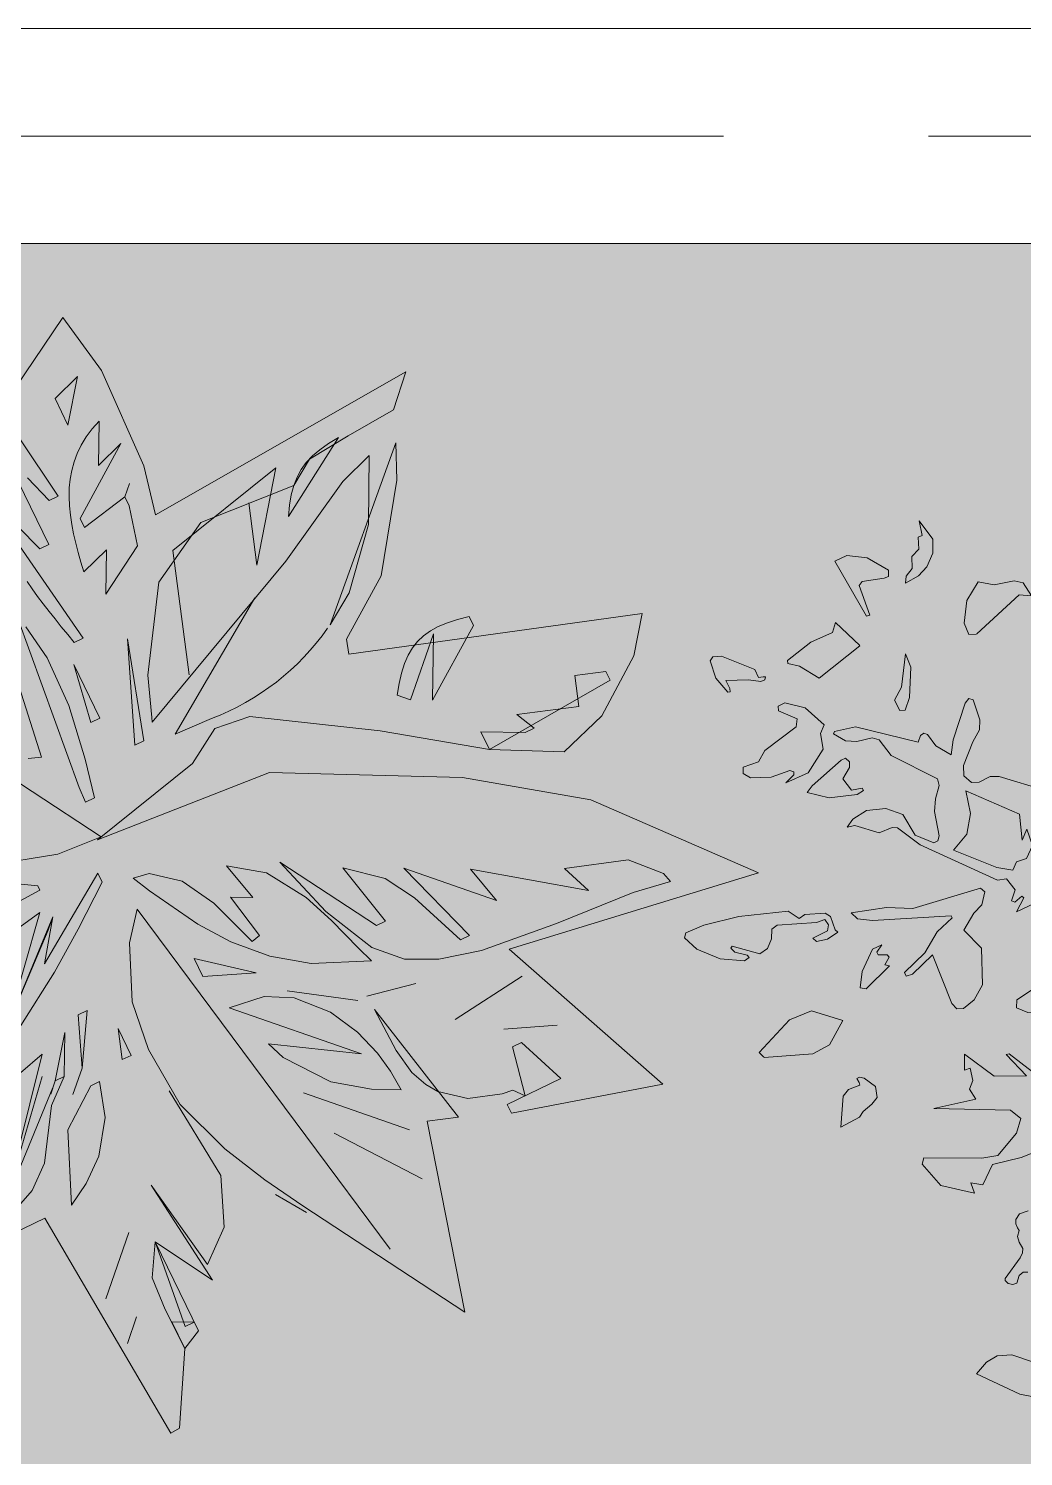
# Model space of a CAD drawing. Header units: millimetres. Extents: x 0 to 1313252738, y -131 to 560100888.
# Drawn here: x 1312636926 to 1312637850, y 560045585 to 560046912 of the extents above; entities that cross this region are included whole.
import ezdxf

# ---------------------------------------------------------------- set-up
doc = ezdxf.new("R2010")
doc.units = ezdxf.units.MM
doc.linetypes.add('CENTERX2', pattern=[101.60000000000001, 63.5, -12.7, 12.7, -12.7])
doc.layers.get('0').update_dxf_attribs({"lineweight": 0})
for name, color, linetype, lineweight in [('001通り芯', 6, 'CENTERX2', 0), ('002外周躯体', 7, 'Continuous', 13), ('009床', 7, 'Continuous', 5), ('010植栽', 92, 'Continuous', 0)]:
    doc.layers.add(name, color=color, linetype=linetype, lineweight=lineweight)

# ---------------------------------------------------------------- blocks, each defined once
blk = doc.blocks.new('樹木平面（CAD素材.com）5dde948b')
at = {"color": 0, "linetype": 'ByBlock', "lineweight": -2}
for points in [[(-293.921097090195, 81.58787266283116), (-335.727469041416, 61.88486961405079), (-328.7264019682443, 74.88685132136787), (-330.6266916023924, 76.38707997990468), (-337.0276672121436, 70.88624156527021), (-340.3281702609274, 72.18643973600183), (-336.9276519682426, 82.48800985795332), (-345.0288867243398, 92.58954949209965), (-353.2301367243381, 91.38936656527041), (-424.9410666023868, 124.1943665652702), (-446.2443135536123, 140.0967903457581), (-451.2450757487276, 140.1968055896604), (-463.1468897731211, 135.4960891262458), (-485.650319651173, 142.0970952238072), (-492.9514324560478, 140.5968665652703), (-487.7506397731231, 148.0980098579534), (-474.8486733097052, 156.1992446140511), (-456.8459294072709, 157.9995190042946), (-441.2435513584896, 152.4986805896606), (-429.7417983097075, 133.295753760392), (-412.3391458706791, 126.0946561994169), (-408.6385818462913, 127.8949305896603), (-407.5384141633658, 132.6956622969778), (-411.8390696511668, 155.0990769311242), (-410.8389172121497, 166.9008757116121), (-407.3383836755636, 179.3027659555146), (-408.8386123341007, 185.6037263213679), (-451.9451824560491, 207.2070190042946), (-463.2469050170221, 221.8092446140508), (-469.6478806267805, 223.7095342481971), (-483.850045260926, 220.1089854677098), (-494.4516611145847, 220.9091074189291), (-505.6533684316564, 227.3100830286848), (-504.7532312365328, 229.4104031506363), (-485.1502434316607, 234.0111043701486), (-427.0413867243441, 219.7089244920994), (-424.6410208706838, 225.8098543701485), (-421.8405940414122, 228.0101897360018), (-418.3400605048263, 226.9100220530754), (-410.4388562365384, 216.1083757116121), (-396.1366763584846, 207.8071104677097), (-394.5364324560469, 221.9092598579536), (-383.234709895074, 255.9144427847823), (-379.7341763584882, 260.1150830286851), (-375.7398747625229, 258.856148220149), (-369.5476796901385, 240.3810743976228), (-370.0552366632801, 231.14353748636), (-376.0444089464109, 219.9772840771407), (-384.7743888845252, 198.0508228372196), (-384.5713660952642, 188.2042175581809), (-377.3678167578728, 182.098495155295), (-370.1793061456083, 182.3992696579002), (-360.1935926591141, 187.6327460032312), (-351.6816742353877, 187.6477847283618), (-308.5393315179498, 174.8573490050748)], [(-372.4242256689722, 320.3151894864313), (-333.1393159474501, 356.7070244610231), (-321.5670169597106, 355.7934219093595), (-329.3326386488516, 367.6702550809832), (-337.8595957977122, 369.4974601843105), (-356.2839139229218, 365.8430499776564), (-371.0538218414768, 368.7361247245908), (-381.7125182775526, 351.3776762429861), (-384.3010588405996, 330.3648175547287), (-379.7330460822814, 319.8583882106), (-372.7290614102931, 320.1492565114072)], [(-481.1001041973104, 309.3186504401083), (-519.0146100913371, 279.1697662352171), (-537.1343940326587, 290.2852639471212), (-547.9453575606785, 292.7215374182233), (-548.2498917445663, 295.6146121651577), (-526.780231780478, 312.6685264628741), (-506.6809756438852, 321.6522848875638), (-503.7879008969503, 330.7883104041975), (-481.1907919549375, 309.413084557334)], [(-570.0013515697827, -73.54479203366874), (-524.7780252624469, -70.11878246493097), (-509.4751825220847, -61.66795886204454), (-496.9131474367132, -39.05629570837618), (-525.9200284520302, -30.14867082965793), (-546.4760858644548, -38.59949443254436), (-574.7977649660206, -68.9767792753514), (-570.2352044820035, -73.21089480662386)], [(-290.7099321657261, -150.5123704276361), (-331.1368450768314, -166.5004150817453), (-357.8597197129894, -173.1240335813049), (-366.7673445917061, -191.8528858904042), (-377.9589758495822, -190.0256807870773), (-374.6683148070115, -199.8215303688012), (-405.8661500897397, -192.445035692408), (-423.1907614398041, -172.819499397417), (-421.8118983294225, -166.9572163575767), (-367.6809471433699, -167.1856169954926), (-353.0633063167516, -164.6732099784185), (-335.7048578351496, -143.8887519280765), (-331.5936463526632, -130.4131142910419), (-341.1864731451315, -122.6474926019032), (-412.4474721748738, -121.0486881364922), (-373.390963091264, -112.3694638956904), (-379.3293796770777, -103.0050377411403), (-376.1317707462549, -95.01101541408615), (-378.6441777633264, -83.5909835182938), (-383.8973924353959, -85.41818862162063), (-383.8973924353959, -70.57214715709097), (-356.4893158854939, -90.89980393160113), (-326.3404316806009, -90.6714032936852), (-345.0692839896983, -70.80054779500688), (-342.3284763347074, -70.11534588125915), (-320.858816370619, -86.78859244911564)], [(-324.7644811451209, -215.9754115231785), (-332.9303348036592, -218.9519968890322), (-336.3415543158589, -224.0622407914716), (-336.2641762670719, -228.1826218890328), (-334.7528348036612, -231.8572560353746), (-333.1525909012234, -234.2872560353744), (-334.6342982182942, -239.8584755475695), (-333.1229567548762, -245.1037194500082), (-329.7446640719536, -251.1490853036666), (-330.0113713890278, -255.2089633524474), (-332.2635665109737, -259.7429877426912), (-346.013810413413, -278.9459145719598), (-346.1323469987801, -280.842499937813), (-343.4652738280529, -283.5688414012279), (-339.1090543158534, -284.5171340841548), (-335.3158835841496, -283.2724999378129), (-333.0340543158563, -276.3084755475693), (-329.2705177304924, -273.1968901817154), (-324.9439323646329, -273.107987742691)]]:
    blk.add_lwpolyline(points, dxfattribs=at)
for points in [[(-413.2365646565631, 408.415977215845), (-413.388831748507, 395.4732744006142), (-418.8704470584888, 382.6828386773268), (-426.6360687476226, 374.3081486204123), (-438.8174361031379, 367.6083965748812), (-438.208367735362, 373.8513473445805), (-432.5744853334363, 381.0079006659439), (-432.8790195173241, 392.1233983778479), (-426.1792674717909, 398.9754175153235), (-426.9406029315105, 410.3954494111158), (-423.2861927248632, 411.9181203305546), (-426.0270003798468, 425.4698915135613)], [(-471.8689117482098, 337.7450131673845), (-481.9185398165027, 365.457623901174), (-479.0254650695751, 369.1120341078272), (-458.4694076571431, 372.0051088547612), (-454.5104632666079, 373.5277797742002), (-454.5104632666079, 379.466196360012), (-474.3051852193129, 390.8862282558043), (-493.3385717122982, 393.3225017269064), (-504.301802332262, 387.8408864169264), (-475.0665206790326, 336.8314106157213)], [(-614.9344187331044, 279.2501294226318), (-603.7004910608048, 265.9859738577411), (-601.602588905127, 266.5950422255164), (-602.0763087467312, 269.6403840643948), (-605.7983932164752, 276.8815302146154), (-584.4810003443307, 277.6259471085632), (-573.1793984089344, 276.0694390575818), (-569.3896396761082, 277.5582728454774), (-568.848245571422, 280.2652433689246), (-571.0138219901819, 280.5359404212691), (-575.2096263015228, 279.8591977904071), (-578.7286879820058, 287.1003439406277), (-609.5881519493014, 299.755431137743), (-617.6413892565506, 299.0110142437952), (-620.2130112538252, 295.2889297740553)], [(-443.9279003765005, 248.9923319505856), (-438.9030863423577, 249.4491332264174), (-435.0202754977836, 261.0975657601257), (-433.8782723082077, 289.4192448616905), (-438.6746857044381, 301.752879309146), (-442.3290959110927, 270.6903925525912), (-448.9527144106505, 258.5851587430516)], [(-549.9541728934599, 181.9437914453669), (-529.2458483890913, 191.0798169620006), (-515.2372759302489, 213.0062782019217), (-517.6735494013518, 227.623919028536), (-514.1714062866412, 235.6940749015625), (-531.9866560440823, 251.6821195556713), (-550.8677754451237, 256.2501323139886), (-556.9584591228813, 253.2047904751102), (-556.6539249389933, 248.7890448087374), (-539.4477435493282, 241.3279573034865), (-540.3613461009918, 234.0191368901797), (-569.2920935703332, 211.7881414663707), (-575.2305101561468, 201.4339792141854), (-589.6958838908139, 196.2568980880933), (-589.5436167988701, 190.6230156861693), (-582.8438647533367, 186.5118042036838), (-563.6582111684073, 187.1208725714596), (-546.2997626868054, 193.3638233411593), (-542.340818296263, 191.9934195136643), (-542.340818296263, 189.2526118586743)], [(-525.5914381824368, 179.050716698433), (-530.007183848811, 172.8077659287332), (-509.755660620267, 167.9352189865285), (-483.5657208059164, 170.9805608254064), (-477.6273042201101, 174.787238124004), (-478.9977080476055, 176.9189774112183), (-488.7428019320104, 174.9395052159475), (-496.9652248969833, 185.5982016520202), (-490.8745412192256, 196.1046309961493), (-490.8745412192256, 201.2817121222415), (-494.5289514258802, 204.7838552369517), (-498.4878958164227, 202.8043830416809)], [(-378.4564090976092, 153.4540281552126), (-381.6540180284318, 134.0399739323661), (-393.9876524758838, 119.193932467836), (-353.789140202698, 102.9774871758113), (-338.9430987381675, 100.6934807966527), (-335.5170891694324, 108.4591024857914), (-326.381063652796, 111.4283107786973), (-320.6710477049019, 123.5335445882374), (-325.9242623769642, 138.8363873285989), (-330.2638744973701, 128.5583586223861), (-332.7762815144415, 152.7688262414653), (-382.7960212180078, 174.4668868434705)], [(-413.6420815298952, 21.79344090970289), (-395.7760760751444, -23.37912970031903), (-391.1065519221993, -28.15016524789462), (-384.9143568498149, -28.04865385326548), (-374.864728781522, -20.0292536775537), (-367.0483513950638, -5.919169824085657), (-367.9619539467276, 28.18865877134704), (-384.5083112713, 44.93803888517549), (-375.3722857546636, 60.67230505271118), (-367.6574197628397, 68.48868243916466), (-365.1196348971098, 80.5685384000476), (-369.1800906822791, 83.81690302818379), (-432.0156439577949, 64.83427223251147), (-456.479890063445, 66.05240896806254), (-489.1665591340678, 60.87532784196992), (-483.3804096402054, 55.29220113736073), (-469.4733485759899, 53.87104161255093), (-396.2836330482933, 58.13452018697989), (-395.3700304966296, 56.20580368902392), (-409.1755801662111, 43.41536796573655), (-420.7478791539434, 23.72215740765932), (-439.5274871603578, 5.348594979762765), (-438.2078390301793, 1.998718956996981), (-432.3201781416828, 3.825924060323359)], [(-626.0641914848783, 49.50922387457421), (-593.6820565981434, 57.42711265565686), (-547.595883436461, 62.40117099249073), (-537.6477667627877, 55.59990755233002), (-532.1661514528131, 59.45734054824197), (-513.3865434463987, 60.77698867842264), (-508.4124851095585, 57.42711265565686), (-504.0474951405013, 45.0427225108865), (-501.5097102747714, 43.01249461830184), (-511.2548041591835, 36.51576536202856), (-521.4059436221105, 34.28251468018471), (-524.9588424341308, 37.32785651906261), (-511.0517813699225, 44.12911995922331), (-510.1381788182589, 49.91526945309124), (-513.7925890249134, 54.78781639529597), (-521.4059436221105, 51.94549734567681), (-558.0515570832687, 49.61073526920336), (-562.8225926308478, 45.65179087866226), (-563.1271268147357, 36.71878815128684), (-566.984559810644, 27.68427402928228), (-573.9888460400653, 22.91323848170714), (-599.6712288812668, 30.01903610575573), (-600.9908770114525, 28.1918310024289), (-597.3364668047979, 24.53742079577523), (-585.8656792116926, 21.69510174615607), (-583.8354513191042, 19.36033966968307), (-588.2004412881614, 16.21348643617557), (-610.9389936851185, 18.0406915395024), (-632.5609207411508, 27.07520566150697), (-644.0317083342561, 37.73390209757963), (-642.9150829933387, 42.50493764515522)], [(-479.0852087549537, 6.382742312548089), (-480.8109024636469, -8.742455487212283), (-475.1262643644113, -9.757569433505068), (-453.7073600976327, 11.55982343864025), (-457.8693272774362, 12.47342599030389), (-454.0118942815206, 19.78224640361122), (-455.6360765955941, 21.81247429619589), (-464.2645451390816, 21.91398569082549), (-465.381170479999, 24.35025916192762), (-460.8131577216809, 31.25303399671793), (-469.4416262651684, 27.29408960617639)], [(-302.8860124694365, -15.06867732281853), (-301.0588073661093, -29.38178396554486), (-311.615992407551, -32.32561440979362), (-324.9139851039836, -31.61503464738826), (-335.4711701454253, -27.25004467833014), (-335.3696587507984, -19.94122426502326), (-307.0479796492327, -1.466150442497109), (-314.052265878654, -14.15507477115534), (-313.6462203001392, -16.18530266374046), (-305.9313543083153, -13.74902919263832)], [(-466.7254034010656, -100.6364385331235), (-464.8981982977384, -110.6860666014208), (-470.0752794238324, -117.0812844630645), (-478.196190994171, -123.6795251139665), (-481.343044227684, -129.1611404239465), (-498.8030041039128, -138.3986773352098), (-496.5697534220708, -109.4679298658698), (-491.6972064798646, -103.2757347934844), (-481.140021438423, -99.21527900831416), (-481.8506012008255, -96.67749414258242), (-483.9823404880408, -93.1245953305579), (-481.5460670169377, -91.90645859500681), (-477.0795656532536, -92.82006114667001)], [(-332.3654133482742, -386.5770486386587), (-321.4637517629126, -388.8773992484153), (-312.8624407873031, -386.677063882561), (-303.260977372669, -377.1756157118293), (-303.36099261657, -371.9748230289028), (-318.8633554214503, -357.2725821752442), (-339.7665413970571, -349.9714693703659), (-353.5686450555913, -351.0716370532929), (-363.4701542019357, -356.6724907118296), (-372.7715718848594, -367.774182785)]]:
    blk.add_lwpolyline(points, close=True, dxfattribs=at)
blk = doc.blocks.new('樹木平面（CAD素材.com）463e85fd')
at = {"color": 0, "linetype": 'ByBlock', "lineweight": -2}
for p, q in [((-53.52811101324186, 101.7990639389099), (-93.16815075993507, 225.9134811357417)), ((-75.99794651279444, 231.773894099857), (-18.62547625886145, 73.70235266127565)), ((-48.33114437967743, 194.4020751710504), (-68.28175091246521, 223.1268018837618)), ((-28.13493428170114, 150.0573970490149), (-48.33114437967743, 194.4020751710504)), ((-13.0084000843417, 100.0071305215824), (-28.13493428170114, 150.0573970490149)), ((-66.14787109468853, 100.6598085510004), (-53.52811101324186, 101.7990639389099)), ((-4.557602868884714, 64.09725196375621), (-13.0084000843417, 100.0071305215824)), ((-18.62547625886145, 73.70235266127565), (-12.8492116751986, 60.08130500951847)), ((-12.8492116751986, 60.08130500951847), (-4.557602868884714, 64.09725196375621))]:
    blk.add_line(p, q, dxfattribs=at)
for points in [[(64.87344115809537, -208.4006933363926), (112.866327817368, -287.1695886965326), (115.9339471599996, -335.1526133210518), (100.4440917453776, -369.8348399301676), (48.23453339434308, -296.1103465644464), (105.1619054224538, -384.3590225649814), (52.0455928749434, -348.6651840669438), (49.09407759532768, -382.0500720129838), (61.27710273060438, -411.530423871769), (79.63779175892705, -447.9047748448411), (74.58298521333926, -522.0098243059657), (66.66333790613135, -526.6593430447801), (-50.69051506151663, -326.767445010897), (-316.0219968634738, -455.2777475464754)], [(-87.04568924194973, 431.5969683358816), (-33.69849104613604, 510.6586887315606), (2.210910667567077, 461.4869422002593), (41.4854195432963, 372.8611264700903), (52.32457569726829, 327.0912996851766), (284.7493371718192, 460.1369789706695), (273.4802838753712, 424.9771922588661), (231.3132157280288, 400.5596942925185), (195.2824257752818, 378.9565882892284), (180.7266572253975, 354.5646944563414), (94.25626413138158, 320.0613180031323), (55.48428558568412, 264.6792259063459), (45.15805847412047, 178.1815196798943), (48.87967691653829, 138.8325605516838), (49.06971350708591, 134.4107353617137), (173.4559059434177, 284.2549457008918), (226.2168366775986, 358.2245420584895), (250.8037572530629, 382.275697453144), (250.0908308662656, 318.376950207934), (232.2026786533061, 254.7394560288021), (214.5293114248161, 224.9031177708821), (275.6785836719974, 394.3235383158535), (276.6436214427631, 359.4866562977641), (262.0312883383485, 270.5235171542763), (229.7747674301608, 211.5414114984942), (231.8612711755759, 197.7470726228839), (504.3243771039815, 235.3713145598567), (496.5739920711094, 196.2226213883286), (467.131379472923, 140.4291135789126), (431.9918060830932, 106.8610299227548), (362.7308421760208, 108.9123217427095), (261.0175554259567, 126.4399552010554), (139.9463286136106, 139.6461536649203), (107.5089734652356, 128.612118129382), (86.70823174186262, 96.17382247443766), (-1.581974050115604, 24.91365875925749), (158.117521640981, 87.648229416518), (337.5617676787278, 83.07931474740327), (456.9156264083321, 62.39947116556868)], [(-29.03322297881823, 410.526817543965), (-20.22218437683114, 455.7410936319212), (-41.08106384153143, 435.4016439628977), (-29.03322297881823, 410.526817543965)], [(-14.2680096510594, 274.3645594844238), (6.590869813637254, 294.7040091534436), (6.07144001796405, 253.5056800197253), (35.48164318680939, 298.4602412098429), (27.70946417617234, 335.6426233893253), (23.6935172219346, 343.9342321956356), (-13.74857985538256, 315.5628886181422), (-17.76452680962029, 323.8544974244523), (20.19700006337371, 393.4241701356659), (-0.661879401322949, 373.0847204666443), (-0.1424496056497446, 414.2830496003644), (-6.630637049409414, 407.0551074878166), (-12.14932094823234, 399.6600115031542), (-16.75112608314521, 392.1070781656144), (-20.48870320667629, 384.4035640780093), (-23.414275505158, 376.5579565987136), (-25.58006616494458, 368.5787430861018), (-27.03829837235026, 360.4744108985469), (-27.8420244746194, 352.2530457997345), (-28.04346765806986, 343.9231351480321), (-27.69444951436162, 335.4923371409495), (-26.84965474097408, 326.9699942692168), (-25.55844341839839, 318.3629095979686), (-23.87507267794717, 309.6816563735229), (-21.8526208383264, 300.9322604431109), (-19.54165276411731, 292.1240123544921), (-16.99562239722218, 283.2658270322245), (-14.2680096510594, 274.3645594844238)], [(-23.33876315088128, 208.5511188296077), (-15.04715434457103, 212.5670657838455), (-83.83768236227115, 312.3260863574178)], [(-75.5460735559609, 316.3420333116537), (-55.20662388694109, 295.4831538469589), (-46.91501508063083, 299.4991008011948), (-75.0266437602877, 357.540362445372)], [(-66.73503495397381, 361.5563093996097), (-46.395585284954, 340.6974299349131), (-38.10397647864375, 344.7133768891508), (-74.50721396461084, 398.7386915790921)], [(-66.89334798973503, 265.171854515751), (-62.21349610103425, 258.2930314220757), (-57.25448056403911, 251.3979151123422), (-52.04665665110588, 244.4646376725814), (-46.62115685250318, 237.4750494270265), (-41.00707971351948, 230.4089148119783), (-35.2355836958959, 223.2460242352118), (-29.33493818404895, 215.9665437276999), (-23.33876315088128, 208.5511188296077)], [(175.9195630984249, 325.5330102981534), (222.1726987777292, 399.1186299636029), (212.979743462769, 393.4530785767166), (205.0023985721491, 387.7928031754327), (198.167176591789, 381.9957493654856), (192.3976749587746, 375.9174272129712), (187.6179186763875, 369.4145775395591), (183.7535910696497, 362.3447443563018), (180.7266572253975, 354.5646944563414), (178.4628004686492, 345.931971850754), (176.8856182365089, 336.3020866056067), (175.9195630984249, 325.5330102981534)], [(138.996895816781, 338.3599958543746), (146.5093599295796, 280.578449108034), (164.1314371335502, 371.007001283946), (68.3883635142156, 293.924864459932), (83.41329173981285, 178.3617709672508)], [(23.6935172219346, 343.9342321956356), (27.96917907401076, 356.2417879561853)], [(276.8376667500197, 159.4411192740917), (289.1452225105713, 155.1654574220156), (310.5235317709412, 216.7032362247555), (309.7443870774295, 154.9057425241808), (347.7059139504237, 224.4754152353926), (343.6899669961858, 232.7670240417047), (332.9740409806982, 230.0070760284034), (323.4516520920442, 226.9069733740725), (315.0476044781826, 223.3852543940884), (307.6830100203624, 219.3617401023621), (301.2802113553844, 214.755823946638), (295.7603203645122, 209.4873269408181), (291.0460812792371, 203.4748133717767), (287.0602643025705, 196.638907442808), (283.7247845051388, 188.8977718460846), (280.9607537681804, 180.1712275955215), (278.6913438893935, 170.3790697335534), (276.8376667500197, 159.4411192740917)], [(33.14420910627087, 113.0677601081115), (41.43581791258111, 117.0837070623474), (26.15117478914545, 212.0476359881704), (33.14420910627087, 113.0677601081115)], [(-7.794405129610822, 134.1863544706448), (0.4972036767030659, 138.2023014248807), (-23.5984780487197, 187.9519542627495), (-7.794405129610822, 134.1863544706448)], [(362.7308421760208, 108.9123217427095), (474.7974185101411, 173.4271879083389), (470.7814715559034, 181.7187967146492), (441.8906981827312, 177.9625646582499), (445.6469302391342, 149.0717912850778), (387.8653834927937, 141.5593271722791), (404.1888862075793, 128.9920565138945), (395.8972774012655, 124.9761095596568), (354.6989482675453, 125.4955393553318), (362.7308421760208, 108.9123217427095)], [(456.9156264083321, 62.39947116556868), (612.6381894433797, -5.491688671947486), (380.9925726623442, -76.73987425686029), (523.6284352433322, -202.1528659428786), (383.1905153317166, -229.2256350311873), (379.1745683774788, -220.934026224877), (428.9242212153476, -196.8383444994542)], [(395.757785990103, -212.9021323164034), (384.3676991666871, -207.6769967495557), (374.5320375195916, -211.0951031829318), (342.5875834617618, -215.3732206821624), (314.6174676849587, -208.856322838863), (303.3954462427682, -202.5003472062999), (290.3936949229792, -191.3517491228986), (275.7380831578412, -170.8074719122078), (255.7871334775846, -132.7728066977406), (333.7005773916864, -232.7221521897481), (304.8098040185141, -236.4783842461493), (339.6547521174616, -414.0986863372454), (189.0890292681033, -315.17254426414), (153.7856619566464, -291.1889456769641), (116.740559032838, -262.287217591178), (75.14096358348252, -221.1392513272894), (45.86743951062271, -169.8728742627072), (30.68907215041327, -125.7148698655764), (27.96531922470604, -70.59001870693555), (35.34215177564693, -39.41800066621546), (270.3447943040846, -355.5379948973932)], [(-47.31422138962807, -58.97830564172546), (-43.03855953755555, -46.67074988117747)], [(-85.5354631604605, -149.1471429197991), (-47.31422138962807, -58.97830564172546)], [(96.36050078271364, -101.9946390603072), (145.8504387227403, -98.49812190174637), (88.32860687423816, -85.4114214476849), (96.36050078271364, -101.9946390603072)], [(330.7234900288022, -142.0338851160013), (393.0404135250538, -101.6147006757928)], [(240.2949378528902, -124.4118079120289), (174.481497198074, -115.3410544122053)], [(248.5865466592004, -120.395860957793), (294.060537644993, -108.6077349929182)], [(-15.96579044924874, -187.108669792793), (-11.17069880149574, -133.6027848985286), (-19.46230760780963, -137.6187318527645), (-15.96579044924874, -187.108669792793)], [(-40.8406168681795, -199.1565106555026), (-32.54900806186924, -195.1405637012667), (-32.02957826619604, -153.9422345675484), (-40.8406168681795, -199.1565106555026)], [(21.21659173023363, -179.3364907821578), (29.50820053654752, -175.3205438279201), (17.46035967383796, -150.4457174089857), (21.21659173023363, -179.3364907821578)], [(425.4277040567866, -147.3484065594239), (375.9377661167563, -150.8449237179866)], [(428.9242212153476, -196.8383444994542), (392.2612688315385, -163.4121943763712), (383.9696600252282, -167.4281413306089), (395.757785990103, -212.9021323164034)], [(-32.54900806186924, -195.1405637012667), (-44.4427047857389, -221.8013856553134), (-50.90988300391837, -275.4374107335861), (-62.40531577540786, -300.9855716927268), (-96.69524746739624, -340.1587539598513), (-129.1539314315505, -362.7869552109642), (-158.4814295435226, -378.9747554159566), (-128.032366783369, -251.6235359584207), (-132.0337304726454, -341.7229732139877), (-111.2199138458818, -259.3986632590622), (-97.2302089546447, -224.688523777354), (-73.10442095749931, -191.5690059199796), (-52.88845773088907, -174.2816842365719), (-87.61318234316059, -313.9404594546759), (-42.97844779421757, -205.3102885357775)], [(-53.14817262872747, -194.8808488034301), (-87.61318234316059, -313.9404594546759)], [(-24.51711415339742, -211.7237813138891), (-15.96579044924874, -187.108669792793)], [(-40.8406168681795, -199.1565106555026), (-45.11627872025565, -211.4640664160524)], [(189.7661403215097, -210.3049833380282), (288.2265864058936, -244.5102781546229)], [(218.137483899005, -247.7470804153454), (300.0147123707683, -289.9842691404156)], [(163.8524543112253, -304.7494824681762), (192.483512786559, -321.5924149786351)], [(6.052172093473928, -401.651639165535), (27.43048135384743, -340.1138603627952)], [(88.18911546307574, -423.2896633237451), (67.58995089621385, -423.0299484259067), (79.63779175892705, -447.9047748448411), (92.20506241730982, -431.5812721300553), (52.0455928749434, -348.6651840669438)], [(52.0455928749434, -348.6651840669438), (79.89750665676183, -427.3056102779828), (88.18911546307574, -423.2896633237451)], [(26.13190686465896, -443.1096831970917), (34.68323056880763, -418.4945716759957)]]:
    blk.add_lwpolyline(points, dxfattribs=at)
for points in [[(1.936626254579095, 27.7535664422403), (-38.40265020010884, 11.72692487509266), (-103.489170658524, 1.063326137753392), (-155.6770845633036, 7.609490038266813), (-209.4103096260333, 32.74123125272672), (-285.0377853449827, 104.1468453935722), (-331.1302081794293, 162.6242344426664), (-386.9372749926515, 232.2229217205395), (-421.4520073229468, 268.45997299993), (-435.6605815805449, 281.3283633809961), (-402.5115124973181, 301.2936428163994), (-327.660997454941, 255.6531449080075), (-254.9763516769599, 196.3611606386739)], [(253.1219234091113, -87.48914063038502), (196.8317867053301, -90.01772423407603), (158.3894918994883, -83.07273578750666), (122.2740666049103, -69.78516223045517), (91.531710131374, -53.3639194841071), (46.551067484379, -22.26398747652456), (31.58591971924761, -10.52722729304514), (46.3368008295838, -6.282858358408703), (76.93291905111619, -13.35410662919094), (106.4586683889028, -33.71609070385239), (142.094206666341, -69.60734852857422), (148.9531450830491, -63.87666697016085), (122.0144718951596, -28.14930449701751), (142.6136364620142, -28.40901939485593), (118.2582398387567, 0.7414688761527941), (155.4093429204658, -5.520133208836341), (192.2013014744079, -28.51813109580326), (215.7475882212056, -50.05797229099154), (240.9851866723948, -75.67843616399477)], [(530.7046546177316, -13.53981124411257), (496.0196014255124, -24.06505885497427), (424.9565656070371, -52.6507721690541), (355.2924019984875, -77.69319693964006), (315.6770441987646, -85.89289916382586), (283.6869614854477, -85.75039409958117), (253.1941768769502, -75.12405563158063), (210.4040438767588, -41.55204770553246), (167.748177778787, 4.237986034713685), (257.6573001590223, -54.58242030297697), (265.9489089653362, -50.56647334873924), (226.1833910417208, -0.8357863706205534), (265.6373030759278, -10.96424468956866), (293.035250776953, -28.74111368807189), (335.7782965743863, -67.928835654875), (344.0699053806966, -63.91288870063909), (283.0515563736335, -1.336250306547299), (369.2044466974694, -31.26588327106947), (344.8490500742118, -2.115395000060743), (454.443546964385, -22.06604717704613), (432.1820904385949, -1.46816966944425), (491.3049191216668, 6.392458739763242), (524.3894143270463, -6.137390138889713)], [(-55.08640040026512, -21.79592346224308), (-420.1769027757982, -219.0967540155252), (-349.4791273712981, -98.69084171740542), (-305.9536512054873, -50.39246538864246), (-256.0399466426243, -14.95185269557623), (-216.9724554392342, -1.46154143116837), (-147.6666375453569, -4.759434285922907), (-90.67168964785922, -14.27382764283357), (-57.09437387738399, -17.65011905908795)], [(2.695146346075489, -14.28345934944445), (-19.65122520078512, -57.92446749380542), (-41.44976269529434, -98.05101386250135), (-72.90733594412086, -147.6383852682411), (-118.90624333308, -198.6415804075805), (-169.2963920228431, -230.365686803747), (-246.5276423468385, -249.2489956490226), (-313.3067526011091, -244.4458116232918), (-308.8758229966843, -212.6496880591585), (-277.8609198002669, -176.1125010883152), (-258.8801033994823, -171.6845352581949), (-288.5500214661661, -237.2382610151726), (-233.5488118234516, -163.1893654307787), (-186.0775159903351, -122.0613531052477), (-138.2746609864443, -93.3797460851638), (-109.1429226063537, -79.27011805614437), (-142.0521139574066, -193.7768391879481), (-104.4718046756952, -99.21160149358549), (-73.33918894344423, -55.8709130244015), (-55.34611529810354, -42.39508802910314), (-85.5354631604605, -149.1471429197991), (-43.03855953755555, -46.67074988117747), (-50.79827412393207, -90.09789541162807), (-1.320800608162244, -5.991850543134206)], [(280.4544073952566, -207.3278959751406), (252.9891632666732, -206.6194224571936), (215.1477687275837, -199.8714497090223), (170.7529118858583, -177.2035495728523), (157.3788497897767, -164.5712774543972), (243.791455011451, -173.9017458520575), (120.7158974059712, -131.1451273313159), (153.2439083369572, -120.5518908362119), (181.1007960362021, -121.9146910874733), (215.0030539331874, -135.1764056390102), (239.9035306329879, -153.630656162225), (258.6212423440338, -173.366810800333), (270.6624959825804, -190.0708328604341)], [(0.3577122655406129, -199.6759404511795), (5.492773465657592, -232.986015274043), (-0.4225971515006677, -268.9191409432606), (-12.08636472509352, -294.4029601660959), (-25.81568864258225, -314.7196041481857), (-29.05249090330836, -244.6305016412989), (-7.933896540773275, -203.6918874054154)]]:
    blk.add_lwpolyline(points, close=True, dxfattribs=at)
blk.add_lwpolyline([(212.210175526956, 221.8374591116935, -0.1497877170533385), (104.3153237531696, 137.8394233885228), (70.47914655975728, 123.3973771700257), (144.4789626677084, 250.2152447806511)], format="xyb", dxfattribs=at)

msp = doc.modelspace()

# ---------------------------------------------------------------- hatches: boundary and pattern name
at = {"layer": '009床', "transparency": 33554664}
h = msp.add_hatch(color=8, dxfattribs=at)
h.dxf.hatch_style = 1
h.paths.add_polyline_path([(1312638729.125972, 560046712.233134), (1312631354.125972, 560046712.233134), (1312631354.125972, 560045012.233134), (1312638729.125972, 560045012.233134)])
h.paths.add_polyline_path([(1312631354.125972, 560046712.233134), (1312631254.125972, 560046712.233134), (1312631254.125972, 560045012.233134), (1312631354.125972, 560045012.233134)])

# ---------------------------------------------------------------- linework, layer by layer
at = {"layer": '001通り芯', "ltscale": 15}
msp.add_line((1312622903.022148, 560046812.233134), (1312652103.029505, 560046812.233134), dxfattribs=at)
at = {"layer": '002外周躯体'}
for p, q in [((1312631054.125972, 560046912.233134), (1312646554.125972, 560046912.233134)), ((1312631254.125972, 560046712.233134), (1312646354.125972, 560046712.233134))]:
    msp.add_line(p, q, dxfattribs=at)

# ---------------------------------------------------------------- block references
at = {"layer": '010植栽'}
for name, p in [('樹木平面（CAD素材.com）463e85fd', (1312636991.513919, 560046132.868052)), ('樹木平面（CAD素材.com）5dde948b', (1312638179.371082, 560046029.0914091))]:
    msp.add_blockref(name, p, dxfattribs=at)

doc.saveas('drawing.dxf')
